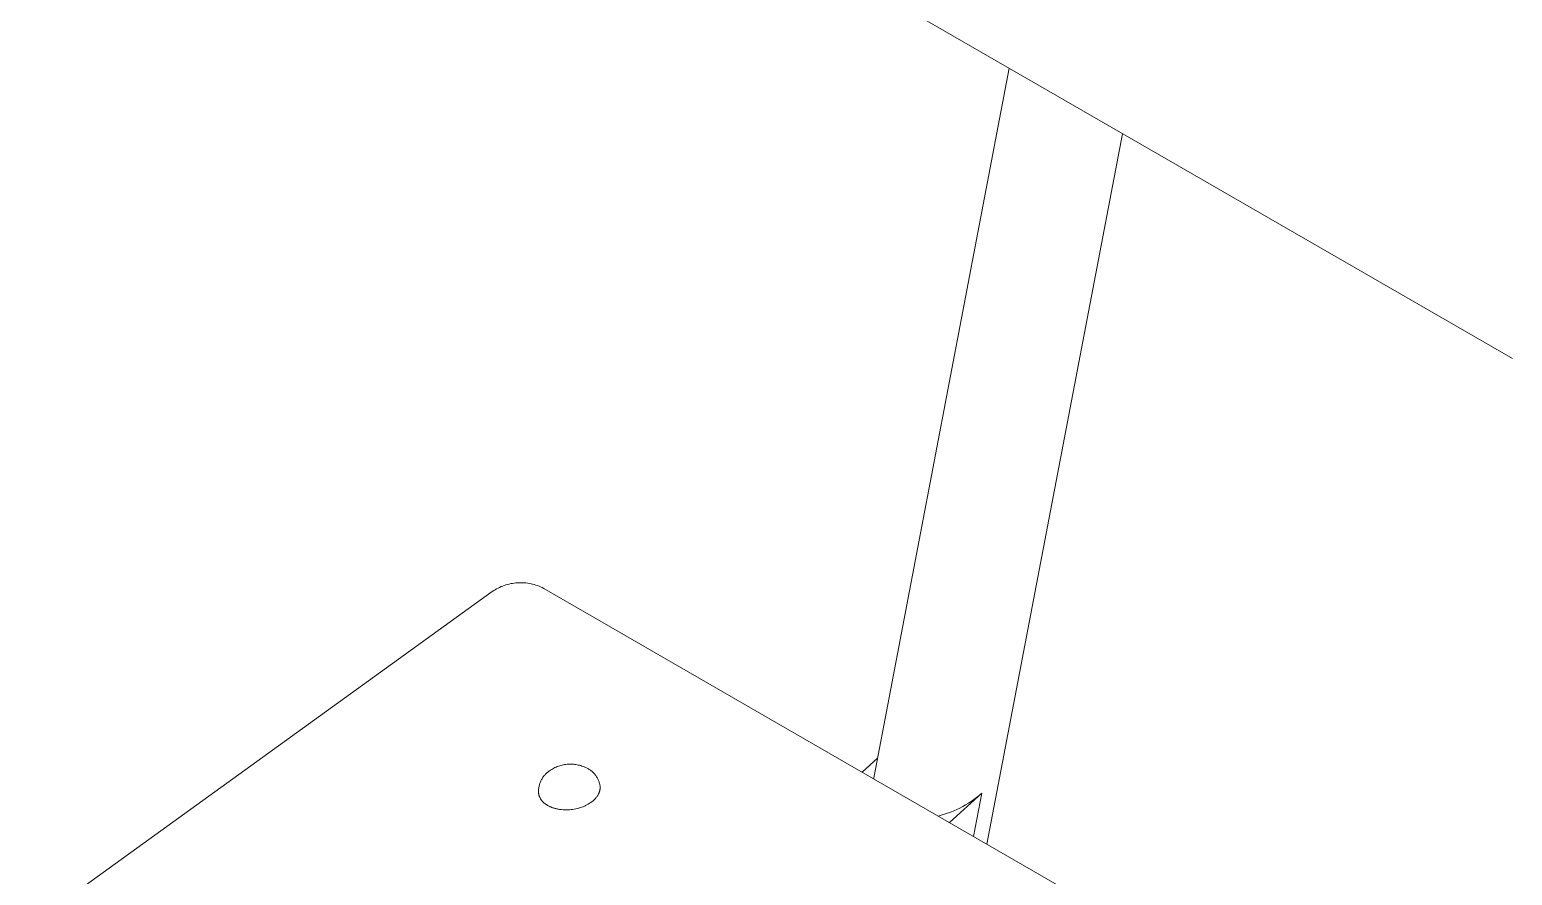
# Model space of a CAD drawing. Header units: inches. Extents: x -7 to 144, y -3 to 95.
# Drawn here: x 117.06 to 131.22, y 73.78 to 81.87 of the extents above; entities that cross this region are included whole.
import ezdxf

# ---------------------------------------------------------------- set-up
doc = ezdxf.new("R2010")
doc.units = ezdxf.units.IN
doc.layers.add('ZANO_R', color=7, linetype='Continuous', lineweight=0)

msp = doc.modelspace()

# ---------------------------------------------------------------- linework, layer by layer
at = {"layer": 'ZANO_R'}
for p, q in [((131.22327, 78.72268), (123.15104, 83.38318)), ((125.12594, 74.73213), (126.41609, 81.49811)), ((127.49924, 80.87275), (126.20432, 74.08168)), ((117.0584, 73.3071), (121.47823, 76.49669)), ((121.47823, 76.49669), (121.49166, 76.50568)), ((121.49166, 76.50568), (121.50538, 76.51421)), ((121.50538, 76.51421), (121.51939, 76.52227)), ((121.51939, 76.52227), (121.53367, 76.52984)), ((121.53367, 76.52984), (121.54819, 76.53693)), ((121.54819, 76.53693), (121.56295, 76.54351)), ((121.56295, 76.54351), (121.57793, 76.54959)), ((121.57793, 76.54959), (121.5931, 76.55515)), ((121.5931, 76.55515), (121.60846, 76.56019)), ((121.60846, 76.56019), (121.62397, 76.5647)), ((121.62397, 76.5647), (121.63963, 76.56869)), ((121.63963, 76.56869), (121.65542, 76.57213)), ((121.65542, 76.57213), (121.67132, 76.57504)), ((121.67132, 76.57504), (121.68731, 76.5774)), ((121.68731, 76.5774), (121.70337, 76.57921)), ((121.70337, 76.57921), (121.71948, 76.58048)), ((121.71948, 76.58048), (121.73562, 76.5812)), ((121.73562, 76.5812), (121.75178, 76.58136)), ((121.75178, 76.58136), (121.76794, 76.58097)), ((121.76794, 76.58097), (121.78407, 76.58004)), ((121.78407, 76.58004), (121.80016, 76.57855)), ((121.80016, 76.57855), (121.81619, 76.57651)), ((121.81619, 76.57651), (121.83215, 76.57393)), ((121.83215, 76.57393), (121.848, 76.57081)), ((121.848, 76.57081), (121.86374, 76.56715)), ((121.86374, 76.56715), (121.87935, 76.56295)), ((121.87935, 76.56295), (121.8948, 76.55822)), ((121.8948, 76.55822), (121.91009, 76.55297)), ((121.91009, 76.55297), (121.92518, 76.5472)), ((121.92518, 76.5472), (121.94007, 76.54092)), ((121.94007, 76.54092), (121.95474, 76.53413)), ((121.95474, 76.53413), (121.96917, 76.52685)), ((121.96917, 76.52685), (130.04165, 71.8662)), ((122.03536, 74.78995), (122.04552, 74.79639)), ((122.03536, 74.78995), (122.04552, 74.79639)), ((122.04552, 74.79639), (122.05589, 74.80248)), ((122.04552, 74.79639), (122.05589, 74.80248)), ((122.05589, 74.80248), (122.06647, 74.8082)), ((122.05589, 74.80248), (122.06647, 74.8082)), ((122.06647, 74.8082), (122.07724, 74.81355)), ((122.06647, 74.8082), (122.07724, 74.81355)), ((122.07724, 74.81355), (122.08819, 74.81852)), ((122.07724, 74.81355), (122.08819, 74.81852)), ((122.08819, 74.81852), (122.0993, 74.82311)), ((122.08819, 74.81852), (122.0993, 74.82311)), ((122.0993, 74.82311), (122.11057, 74.82731)), ((122.0993, 74.82311), (122.11057, 74.82731)), ((122.11057, 74.82731), (122.12198, 74.83111)), ((122.11057, 74.82731), (122.12198, 74.83111)), ((122.12198, 74.83111), (122.13352, 74.83452)), ((122.12198, 74.83111), (122.13352, 74.83452)), ((122.13352, 74.83452), (122.14516, 74.83752)), ((122.13352, 74.83452), (122.14516, 74.83752)), ((122.14516, 74.83752), (122.1569, 74.84011)), ((122.14516, 74.83752), (122.1569, 74.84011)), ((122.1569, 74.84011), (122.16873, 74.8423)), ((122.1569, 74.84011), (122.16873, 74.8423)), ((122.16873, 74.8423), (122.18062, 74.84407)), ((122.16873, 74.8423), (122.18062, 74.84407)), ((122.18062, 74.84407), (122.19257, 74.84543)), ((122.18062, 74.84407), (122.19257, 74.84543)), ((122.19257, 74.84543), (122.20456, 74.84637)), ((122.19257, 74.84543), (122.20456, 74.84637)), ((122.20456, 74.84637), (122.21658, 74.84689)), ((122.20456, 74.84637), (122.21658, 74.84689)), ((122.21658, 74.84689), (122.2286, 74.847)), ((122.21658, 74.84689), (122.2286, 74.847)), ((122.2286, 74.847), (122.24063, 74.84668)), ((122.2286, 74.847), (122.24063, 74.84668)), ((122.24063, 74.84668), (122.25263, 74.84595)), ((122.24063, 74.84668), (122.25263, 74.84595)), ((122.25263, 74.84595), (122.2646, 74.8448)), ((122.25263, 74.84595), (122.2646, 74.8448)), ((122.2646, 74.8448), (122.27652, 74.84324)), ((122.2646, 74.8448), (122.27652, 74.84324)), ((122.27652, 74.84324), (122.28839, 74.84126)), ((122.27652, 74.84324), (122.28839, 74.84126)), ((122.28839, 74.84126), (122.30017, 74.83887)), ((122.28839, 74.84126), (122.30017, 74.83887)), ((122.30017, 74.83887), (122.31187, 74.83607)), ((122.30017, 74.83887), (122.31187, 74.83607)), ((122.31187, 74.83607), (122.32346, 74.83287)), ((122.31187, 74.83607), (122.32346, 74.83287)), ((122.32346, 74.83287), (122.33493, 74.82926)), ((122.32346, 74.83287), (122.33493, 74.82926)), ((122.33493, 74.82926), (122.34627, 74.82526)), ((122.33493, 74.82926), (122.34627, 74.82526)), ((122.34627, 74.82526), (122.35747, 74.82087)), ((122.34627, 74.82526), (122.35747, 74.82087)), ((122.35747, 74.82087), (122.3685, 74.81609)), ((122.35747, 74.82087), (122.3685, 74.81609)), ((122.3685, 74.81609), (122.37937, 74.81093)), ((122.3685, 74.81609), (122.37937, 74.81093)), ((122.37937, 74.81093), (122.39004, 74.80539)), ((122.37937, 74.81093), (122.39004, 74.80539)), ((122.39004, 74.80539), (122.39688, 74.80158)), ((122.39004, 74.80539), (122.39689, 74.80158)), ((122.39688, 74.80158), (122.40359, 74.79754)), ((122.39689, 74.80158), (122.40359, 74.79754)), ((122.40359, 74.79754), (122.41015, 74.79326)), ((122.40359, 74.79754), (122.41015, 74.79327)), ((122.41015, 74.79327), (122.41656, 74.78877)), ((122.41015, 74.79326), (122.41656, 74.78876)), ((125.01196, 74.77009), (125.15866, 74.90372)), ((125.01196, 74.77009), (125.15866, 74.90372)), ((121.92818, 74.64829), (121.93042, 74.65606)), ((121.92818, 74.64829), (121.93042, 74.65606)), ((121.93042, 74.65606), (121.93293, 74.66376)), ((121.93042, 74.65606), (121.93293, 74.66376)), ((121.93293, 74.66376), (121.9357, 74.67136)), ((121.93293, 74.66376), (121.9357, 74.67136)), ((121.9357, 74.67136), (121.93873, 74.67887)), ((121.9357, 74.67136), (121.93873, 74.67887)), ((121.93873, 74.67887), (121.94201, 74.68626)), ((121.93873, 74.67887), (121.94201, 74.68626)), ((121.94201, 74.68626), (121.94555, 74.69354)), ((121.94201, 74.68626), (121.94555, 74.69354)), ((121.94555, 74.69354), (121.94934, 74.70069)), ((121.94555, 74.69354), (121.94934, 74.70069)), ((121.94934, 74.70069), (121.95337, 74.70771)), ((121.94934, 74.70069), (121.95337, 74.70771)), ((121.95337, 74.70771), (121.95764, 74.71458)), ((121.95337, 74.70771), (121.95764, 74.71458)), ((121.95764, 74.71458), (121.96214, 74.72131)), ((121.95764, 74.71458), (121.96214, 74.72131)), ((121.96214, 74.72131), (121.96688, 74.72787)), ((121.96214, 74.72131), (121.96688, 74.72787)), ((121.96688, 74.72787), (121.97183, 74.73427)), ((121.96688, 74.72787), (121.97183, 74.73427)), ((121.97183, 74.73427), (121.97701, 74.74049)), ((121.97183, 74.73427), (121.97701, 74.74049)), ((121.97701, 74.74049), (121.98239, 74.74653)), ((121.97701, 74.74049), (121.98239, 74.74653)), ((121.98239, 74.74653), (121.98798, 74.75238)), ((121.98239, 74.74653), (121.98798, 74.75238)), ((121.98798, 74.75238), (121.99377, 74.75804)), ((121.98798, 74.75238), (121.99377, 74.75804)), ((121.99377, 74.75804), (121.99975, 74.76349)), ((121.99377, 74.75804), (121.99975, 74.76349)), ((121.99975, 74.76349), (122.00591, 74.76874)), ((121.99975, 74.76349), (122.00591, 74.76874)), ((122.00591, 74.76874), (122.01226, 74.77377)), ((122.00591, 74.76874), (122.01226, 74.77377)), ((122.01226, 74.77377), (122.01877, 74.77857)), ((122.01226, 74.77377), (122.01877, 74.77857)), ((122.01877, 74.77857), (122.02544, 74.78315)), ((122.01877, 74.77857), (122.02544, 74.78315)), ((122.02544, 74.78315), (122.03536, 74.78995)), ((122.02544, 74.78315), (122.03536, 74.78995)), ((122.41656, 74.78877), (122.42282, 74.78405)), ((122.41656, 74.78876), (122.42281, 74.78404)), ((122.42281, 74.78404), (122.42889, 74.77911)), ((122.42282, 74.78405), (122.4289, 74.77912)), ((122.42889, 74.77911), (122.43479, 74.77397)), ((122.4289, 74.77912), (122.43481, 74.77398)), ((122.43479, 74.77397), (122.44052, 74.76863)), ((122.43481, 74.77398), (122.44053, 74.76864)), ((122.44052, 74.76863), (122.44606, 74.76309)), ((122.44053, 74.76864), (122.44607, 74.76311)), ((122.44606, 74.76309), (122.4514, 74.75737)), ((122.44607, 74.76311), (122.45142, 74.75738)), ((122.4514, 74.75737), (122.45654, 74.75146)), ((122.45142, 74.75738), (122.45656, 74.75148)), ((122.45654, 74.75146), (122.46148, 74.74538)), ((122.45656, 74.75148), (122.46149, 74.7454)), ((122.46148, 74.74538), (122.4662, 74.73914)), ((122.46149, 74.7454), (122.46621, 74.73915)), ((122.4662, 74.73914), (122.4707, 74.73273)), ((122.46621, 74.73915), (122.47072, 74.73274)), ((122.4707, 74.73273), (122.47497, 74.72617)), ((122.47072, 74.73274), (122.47499, 74.72618)), ((122.47497, 74.72617), (122.47902, 74.71946)), ((122.47499, 74.72618), (122.47904, 74.71948)), ((122.47902, 74.71946), (122.48283, 74.71263)), ((122.47904, 74.71948), (122.48285, 74.71264)), ((122.48283, 74.71263), (122.48641, 74.70566)), ((122.48285, 74.71264), (122.48642, 74.70567)), ((122.48641, 74.70566), (122.48974, 74.69857)), ((122.48642, 74.70567), (122.48975, 74.69858)), ((122.48974, 74.69857), (122.49282, 74.69137)), ((122.48975, 74.69858), (122.49283, 74.69138)), ((122.49282, 74.69137), (122.49565, 74.68407)), ((122.49283, 74.69138), (122.49566, 74.68408)), ((122.49565, 74.68407), (122.49823, 74.67668)), ((122.49566, 74.68408), (122.49824, 74.67668)), ((122.49823, 74.67668), (122.50055, 74.6692)), ((122.49824, 74.67668), (122.50056, 74.6692)), ((122.50055, 74.6692), (122.5026, 74.66164)), ((122.50056, 74.6692), (122.50261, 74.66165)), ((122.5026, 74.66164), (122.5044, 74.65402)), ((122.50261, 74.66165), (122.50441, 74.65403)), ((122.5044, 74.65402), (122.50593, 74.64634)), ((122.50441, 74.65403), (122.50594, 74.64635)), ((125.12191, 74.70661), (125.12363, 74.71889)), ((125.12191, 74.70661), (125.12341, 74.71746)), ((125.12341, 74.71746), (125.12522, 74.72827)), ((125.12363, 74.71889), (125.12575, 74.73111)), ((121.92012, 74.58425), (121.92015, 74.59235)), ((121.92012, 74.58425), (121.92015, 74.59235)), ((121.92036, 74.57616), (121.92012, 74.58425)), ((121.92036, 74.57616), (121.92012, 74.58425)), ((121.92015, 74.59235), (121.92047, 74.60043)), ((121.92015, 74.59235), (121.92047, 74.60043)), ((121.92087, 74.56809), (121.92036, 74.57616)), ((121.92087, 74.56809), (121.92036, 74.57616)), ((121.92047, 74.60043), (121.92107, 74.6085)), ((121.92047, 74.60043), (121.92107, 74.6085)), ((121.92087, 74.56809), (121.92116, 74.56586)), ((121.92087, 74.56809), (121.92116, 74.56586)), ((121.92107, 74.6085), (121.92194, 74.61655)), ((121.92107, 74.6085), (121.92194, 74.61655)), ((121.92116, 74.56586), (121.92149, 74.56363)), ((121.92116, 74.56586), (121.92149, 74.56363)), ((121.92149, 74.56363), (121.92186, 74.56141)), ((121.92149, 74.56363), (121.92186, 74.56141)), ((121.92186, 74.56141), (121.92227, 74.5592)), ((121.92186, 74.56141), (121.92227, 74.5592)), ((121.92194, 74.61655), (121.92309, 74.62456)), ((121.92194, 74.61655), (121.92309, 74.62456)), ((121.92227, 74.5592), (121.92272, 74.557)), ((121.92227, 74.5592), (121.92272, 74.557)), ((121.92272, 74.557), (121.92321, 74.55481)), ((121.92272, 74.557), (121.92321, 74.55481)), ((121.92309, 74.62456), (121.92452, 74.63253)), ((121.92309, 74.62456), (121.92452, 74.63253)), ((121.92321, 74.55481), (121.92374, 74.55262)), ((121.92321, 74.55481), (121.92374, 74.55262)), ((121.92374, 74.55262), (121.92431, 74.55044)), ((121.92374, 74.55262), (121.92431, 74.55044)), ((121.92431, 74.55044), (121.92492, 74.54827)), ((121.92431, 74.55044), (121.92492, 74.54827)), ((121.92452, 74.63253), (121.92621, 74.64044)), ((121.92452, 74.63253), (121.92621, 74.64044)), ((121.92492, 74.54827), (121.92556, 74.54612)), ((121.92492, 74.54827), (121.92556, 74.54612)), ((121.92556, 74.54612), (121.92625, 74.54397)), ((121.92556, 74.54612), (121.92625, 74.54397)), ((121.92621, 74.64044), (121.92818, 74.64829)), ((121.92621, 74.64044), (121.92818, 74.64829)), ((121.92625, 74.54397), (121.92697, 74.54183)), ((121.92625, 74.54397), (121.92697, 74.54183)), ((121.92697, 74.54183), (121.92854, 74.53759)), ((121.92697, 74.54183), (121.92854, 74.53759)), ((121.92854, 74.53759), (121.93025, 74.5334)), ((121.92854, 74.53759), (121.93025, 74.5334)), ((121.93025, 74.5334), (121.93211, 74.52925)), ((121.93025, 74.5334), (121.93211, 74.52925)), ((121.93211, 74.52925), (121.93411, 74.52516)), ((121.93211, 74.52925), (121.93411, 74.52516)), ((121.93411, 74.52516), (121.93625, 74.52113)), ((121.93411, 74.52516), (121.93625, 74.52113)), ((121.93625, 74.52113), (121.93854, 74.51715)), ((121.93625, 74.52113), (121.93854, 74.51715)), ((121.93854, 74.51715), (121.94095, 74.51324)), ((121.93854, 74.51715), (121.94095, 74.51324)), ((121.94095, 74.51324), (121.9435, 74.50939)), ((121.94095, 74.51324), (121.9435, 74.50939)), ((121.9435, 74.50939), (121.94617, 74.5056)), ((121.9435, 74.50939), (121.94617, 74.5056)), ((122.45117, 74.50642), (122.45553, 74.51071)), ((122.45117, 74.50642), (122.45553, 74.51071)), ((122.45553, 74.51071), (122.45976, 74.51509)), ((122.45553, 74.51071), (122.45976, 74.51509)), ((122.45976, 74.51509), (122.46387, 74.51957)), ((122.45976, 74.51509), (122.46387, 74.51957)), ((122.46387, 74.51957), (122.46784, 74.52414)), ((122.46387, 74.51957), (122.46784, 74.52414)), ((122.46784, 74.52414), (122.47166, 74.52879)), ((122.46784, 74.52414), (122.47166, 74.52879)), ((122.47166, 74.52879), (122.47532, 74.53353)), ((122.47166, 74.52879), (122.47532, 74.53353)), ((122.47532, 74.53353), (122.47883, 74.53835)), ((122.47532, 74.53353), (122.47883, 74.53835)), ((122.47883, 74.53835), (122.48216, 74.54325)), ((122.47883, 74.53835), (122.48216, 74.54325)), ((122.48216, 74.54325), (122.48532, 74.54822)), ((122.48216, 74.54325), (122.48532, 74.54822)), ((122.48532, 74.54822), (122.4883, 74.55326)), ((122.48532, 74.54822), (122.4883, 74.55326)), ((122.4883, 74.55326), (122.49109, 74.55836)), ((122.4883, 74.55326), (122.49109, 74.55836)), ((122.49109, 74.55836), (122.49369, 74.56352)), ((122.49109, 74.55836), (122.49369, 74.56352)), ((122.49369, 74.56352), (122.49491, 74.56612)), ((122.49369, 74.56352), (122.49491, 74.56612)), ((122.49491, 74.56612), (122.49609, 74.56873)), ((122.49491, 74.56612), (122.49609, 74.56873)), ((122.49609, 74.56873), (122.49721, 74.57135)), ((122.49609, 74.56873), (122.49721, 74.57135)), ((122.49721, 74.57135), (122.49828, 74.57399)), ((122.49721, 74.57135), (122.49828, 74.57399)), ((122.49828, 74.57399), (122.49929, 74.57663)), ((122.49828, 74.57399), (122.49929, 74.57663)), ((122.49929, 74.57663), (122.50026, 74.57929)), ((122.49929, 74.57663), (122.50026, 74.57929)), ((122.50026, 74.57929), (122.50117, 74.58195)), ((122.50026, 74.57929), (122.50117, 74.58195)), ((122.50117, 74.58195), (122.50202, 74.58463)), ((122.50117, 74.58195), (122.50202, 74.58463)), ((122.50202, 74.58463), (122.50282, 74.58731)), ((122.50202, 74.58463), (122.50282, 74.58731)), ((122.50282, 74.58731), (122.50357, 74.58999)), ((122.50282, 74.58731), (122.50357, 74.58999)), ((122.50357, 74.58999), (122.50426, 74.59269)), ((122.50357, 74.58999), (122.50426, 74.59269)), ((122.50426, 74.59269), (122.50489, 74.59539)), ((122.50426, 74.59269), (122.50489, 74.59539)), ((122.50489, 74.59539), (122.50547, 74.59809)), ((122.50489, 74.59539), (122.50547, 74.59809)), ((122.50547, 74.59809), (122.50599, 74.60079)), ((122.50547, 74.59809), (122.50599, 74.60079)), ((122.50593, 74.64634), (122.5072, 74.63862)), ((122.50594, 74.64635), (122.5072, 74.63862)), ((122.50599, 74.60079), (122.50645, 74.6035)), ((122.50599, 74.60079), (122.50645, 74.6035)), ((122.50645, 74.6035), (122.50686, 74.60621)), ((122.50645, 74.6035), (122.50686, 74.60621)), ((122.50686, 74.60621), (122.50721, 74.60893)), ((122.50686, 74.60621), (122.50721, 74.60893)), ((122.50749, 74.63594), (122.5072, 74.63862)), ((122.50749, 74.63594), (122.5072, 74.63862)), ((122.50721, 74.60893), (122.5075, 74.61164)), ((122.50721, 74.60893), (122.5075, 74.61164)), ((122.50772, 74.63326), (122.50749, 74.63594)), ((122.50772, 74.63326), (122.50749, 74.63594)), ((122.5075, 74.61164), (122.50773, 74.61435)), ((122.5075, 74.61164), (122.50773, 74.61435)), ((122.5079, 74.63058), (122.50772, 74.63326)), ((122.5079, 74.63058), (122.50772, 74.63326)), ((122.50773, 74.61435), (122.5079, 74.61706)), ((122.50773, 74.61435), (122.5079, 74.61706)), ((122.50802, 74.62788), (122.5079, 74.63058)), ((122.50802, 74.62788), (122.5079, 74.63058)), ((122.5079, 74.61706), (122.50802, 74.61977)), ((122.5079, 74.61706), (122.50802, 74.61977)), ((122.50808, 74.62518), (122.50802, 74.62788)), ((122.50808, 74.62518), (122.50802, 74.62788)), ((122.50802, 74.61977), (122.50808, 74.62248)), ((122.50802, 74.61977), (122.50808, 74.62248)), ((122.50808, 74.62248), (122.50808, 74.62518)), ((122.50808, 74.62248), (122.50808, 74.62518)), ((125.84704, 74.28796), (126.15346, 74.56868)), ((126.0797, 74.50903), (126.05384, 74.49082)), ((126.07482, 74.15645), (126.15346, 74.56868)), ((126.10494, 74.5281), (126.0797, 74.50903)), ((126.12954, 74.54799), (126.10494, 74.5281)), ((126.15346, 74.56868), (126.12954, 74.54799)), ((121.94617, 74.5056), (121.94897, 74.50188)), ((121.94617, 74.5056), (121.94897, 74.50188)), ((121.94897, 74.50188), (121.95189, 74.49824)), ((121.94897, 74.50188), (121.95189, 74.49824)), ((121.95189, 74.49824), (121.95492, 74.49466)), ((121.95189, 74.49824), (121.95492, 74.49466)), ((121.95492, 74.49466), (121.95806, 74.49116)), ((121.95492, 74.49466), (121.95806, 74.49116)), ((121.95806, 74.49116), (121.96131, 74.48773)), ((121.95806, 74.49116), (121.96131, 74.48773)), ((121.96131, 74.48773), (121.96466, 74.48438)), ((121.96131, 74.48773), (121.96466, 74.48438)), ((121.96466, 74.48438), (121.96811, 74.4811)), ((121.96466, 74.48438), (121.96811, 74.4811)), ((121.96811, 74.4811), (121.97165, 74.4779)), ((121.96811, 74.4811), (121.97165, 74.4779)), ((121.97165, 74.4779), (121.97528, 74.47479)), ((121.97165, 74.4779), (121.97528, 74.47479)), ((121.97528, 74.47479), (121.979, 74.47175)), ((121.97528, 74.47479), (121.979, 74.47175)), ((121.979, 74.47175), (121.98279, 74.46879)), ((121.979, 74.47175), (121.98279, 74.46879)), ((121.98279, 74.46879), (121.98666, 74.46592)), ((121.98279, 74.46879), (121.98666, 74.46592)), ((121.98666, 74.46592), (121.9906, 74.46312)), ((121.98666, 74.46592), (121.9906, 74.46312)), ((121.9906, 74.46312), (121.99461, 74.46041)), ((121.9906, 74.46312), (121.99461, 74.46041)), ((121.99461, 74.46041), (121.99868, 74.45778)), ((121.99461, 74.46041), (121.99868, 74.45778)), ((121.99868, 74.45778), (122.0028, 74.45523)), ((121.99868, 74.45778), (122.0028, 74.45523)), ((122.0028, 74.45523), (122.00698, 74.45276)), ((122.0028, 74.45523), (122.00698, 74.45276)), ((122.00698, 74.45276), (122.01167, 74.45012)), ((122.00698, 74.45276), (122.01167, 74.45012)), ((122.01167, 74.45012), (122.0165, 74.44753)), ((122.01167, 74.45012), (122.0165, 74.44753)), ((122.0165, 74.44753), (122.02147, 74.44501)), ((122.0165, 74.44753), (122.02147, 74.44501)), ((122.02147, 74.44501), (122.02658, 74.44254)), ((122.02147, 74.44501), (122.02658, 74.44254)), ((122.02658, 74.44254), (122.03184, 74.44013)), ((122.02658, 74.44254), (122.03184, 74.44013)), ((122.03184, 74.44013), (122.03723, 74.43779)), ((122.03184, 74.44013), (122.03723, 74.43779)), ((122.03723, 74.43779), (122.04276, 74.43553)), ((122.03723, 74.43779), (122.04276, 74.43553)), ((122.04276, 74.43553), (122.04843, 74.43334)), ((122.04276, 74.43553), (122.04843, 74.43334)), ((122.04843, 74.43334), (122.05424, 74.43123)), ((122.04843, 74.43334), (122.05424, 74.43123)), ((122.05424, 74.43123), (122.06017, 74.4292)), ((122.05424, 74.43123), (122.06017, 74.4292)), ((122.06017, 74.4292), (122.06624, 74.42726)), ((122.06017, 74.4292), (122.06624, 74.42726)), ((122.06624, 74.42726), (122.07243, 74.4254)), ((122.06624, 74.42726), (122.07243, 74.4254)), ((122.07243, 74.4254), (122.07874, 74.42364)), ((122.07243, 74.4254), (122.07874, 74.42364)), ((122.07874, 74.42364), (122.08517, 74.42198)), ((122.07874, 74.42364), (122.08517, 74.42198)), ((122.08517, 74.42198), (122.09172, 74.42042)), ((122.08517, 74.42198), (122.09172, 74.42042)), ((122.09172, 74.42042), (122.09838, 74.41896)), ((122.09172, 74.42042), (122.09838, 74.41896)), ((122.09838, 74.41896), (122.10514, 74.41761)), ((122.09838, 74.41896), (122.10514, 74.41761)), ((122.10514, 74.41761), (122.112, 74.41636)), ((122.10514, 74.41761), (122.112, 74.41636)), ((122.112, 74.41636), (122.11896, 74.41523)), ((122.112, 74.41636), (122.11896, 74.41523)), ((122.11896, 74.41523), (122.12601, 74.41422)), ((122.11896, 74.41523), (122.12601, 74.41422)), ((122.12601, 74.41422), (122.13314, 74.41332)), ((122.12601, 74.41422), (122.13314, 74.41332)), ((122.13314, 74.41332), (122.14036, 74.41254)), ((122.13314, 74.41332), (122.14036, 74.41254)), ((122.14036, 74.41254), (122.15499, 74.41134)), ((122.14036, 74.41254), (122.15499, 74.41134)), ((122.15499, 74.41134), (122.16985, 74.41065)), ((122.15499, 74.41134), (122.16985, 74.41065)), ((122.16985, 74.41065), (122.18489, 74.41046)), ((122.16985, 74.41065), (122.18489, 74.41046)), ((122.18489, 74.41046), (122.20005, 74.41079)), ((122.18489, 74.41046), (122.20005, 74.41079)), ((122.20005, 74.41079), (122.21526, 74.41163)), ((122.20005, 74.41079), (122.21526, 74.41163)), ((122.21526, 74.41163), (122.23048, 74.41298)), ((122.21526, 74.41163), (122.23048, 74.41298)), ((122.23048, 74.41298), (122.24563, 74.41485)), ((122.23048, 74.41298), (122.24563, 74.41485)), ((122.24563, 74.41485), (122.26065, 74.41721)), ((122.24563, 74.41485), (122.26065, 74.41721)), ((122.26065, 74.41721), (122.27549, 74.42005)), ((122.26065, 74.41721), (122.27549, 74.42005)), ((122.27549, 74.42005), (122.29009, 74.42336)), ((122.27549, 74.42005), (122.29009, 74.42336)), ((122.29009, 74.42336), (122.3044, 74.42711)), ((122.29009, 74.42336), (122.3044, 74.42711)), ((122.3044, 74.42711), (122.31837, 74.43128)), ((122.3044, 74.42711), (122.31837, 74.43128)), ((122.31837, 74.43128), (122.33195, 74.43584)), ((122.31837, 74.43128), (122.33195, 74.43584)), ((122.33195, 74.43584), (122.34511, 74.44076)), ((122.33195, 74.43584), (122.34511, 74.44076)), ((122.34511, 74.44076), (122.35779, 74.44602)), ((122.34511, 74.44076), (122.35779, 74.44602)), ((122.35779, 74.44602), (122.36396, 74.44877)), ((122.35779, 74.44602), (122.36396, 74.44877)), ((122.36396, 74.44877), (122.36999, 74.45158)), ((122.36396, 74.44877), (122.36999, 74.45158)), ((122.36999, 74.45158), (122.37589, 74.45447)), ((122.36999, 74.45158), (122.37589, 74.45447)), ((122.37589, 74.45447), (122.38166, 74.45742)), ((122.37589, 74.45447), (122.38166, 74.45742)), ((122.38166, 74.45742), (122.3873, 74.46042)), ((122.38166, 74.45742), (122.3873, 74.46042)), ((122.3873, 74.46042), (122.3928, 74.46349)), ((122.3873, 74.46042), (122.3928, 74.46349)), ((122.3928, 74.46349), (122.39816, 74.4666)), ((122.3928, 74.46349), (122.39816, 74.4666)), ((122.39816, 74.4666), (122.40338, 74.46976)), ((122.39816, 74.4666), (122.40338, 74.46976)), ((122.40338, 74.46976), (122.40845, 74.47297)), ((122.40338, 74.46976), (122.40845, 74.47297)), ((122.40845, 74.47297), (122.41339, 74.47621)), ((122.40845, 74.47297), (122.41339, 74.47621)), ((122.41339, 74.47621), (122.41818, 74.47949)), ((122.41339, 74.47621), (122.41818, 74.47949)), ((122.41818, 74.47949), (122.42283, 74.48281)), ((122.41818, 74.47949), (122.42283, 74.48281)), ((122.42283, 74.48281), (122.42777, 74.48648)), ((122.42283, 74.48281), (122.42777, 74.48648)), ((122.42777, 74.48648), (122.43264, 74.49026)), ((122.42777, 74.48648), (122.43264, 74.49026)), ((122.43264, 74.49026), (122.43742, 74.49415)), ((122.43264, 74.49026), (122.43742, 74.49415)), ((122.43742, 74.49415), (122.4421, 74.49814)), ((122.43742, 74.49415), (122.4421, 74.49814)), ((122.4421, 74.49814), (122.44669, 74.50223)), ((122.4421, 74.49814), (122.44669, 74.50223)), ((122.44669, 74.50223), (122.45117, 74.50642)), ((122.44669, 74.50223), (122.45117, 74.50642)), ((125.79814, 74.36802), (125.76776, 74.35922)), ((125.82822, 74.37782), (125.79814, 74.36802)), ((125.85795, 74.38861), (125.82822, 74.37782)), ((125.88731, 74.40038), (125.85795, 74.38861)), ((125.91627, 74.41312), (125.88731, 74.40038)), ((125.94478, 74.42682), (125.91627, 74.41312)), ((125.97283, 74.44145), (125.94478, 74.42682)), ((126.00037, 74.45701), (125.97283, 74.44145)), ((126.02739, 74.47347), (126.00037, 74.45701)), ((126.05384, 74.49082), (126.02739, 74.47347)), ((125.76776, 74.35922), (125.73709, 74.35143))]:
    msp.add_line(p, q, dxfattribs=at)

doc.saveas('drawing.dxf')
